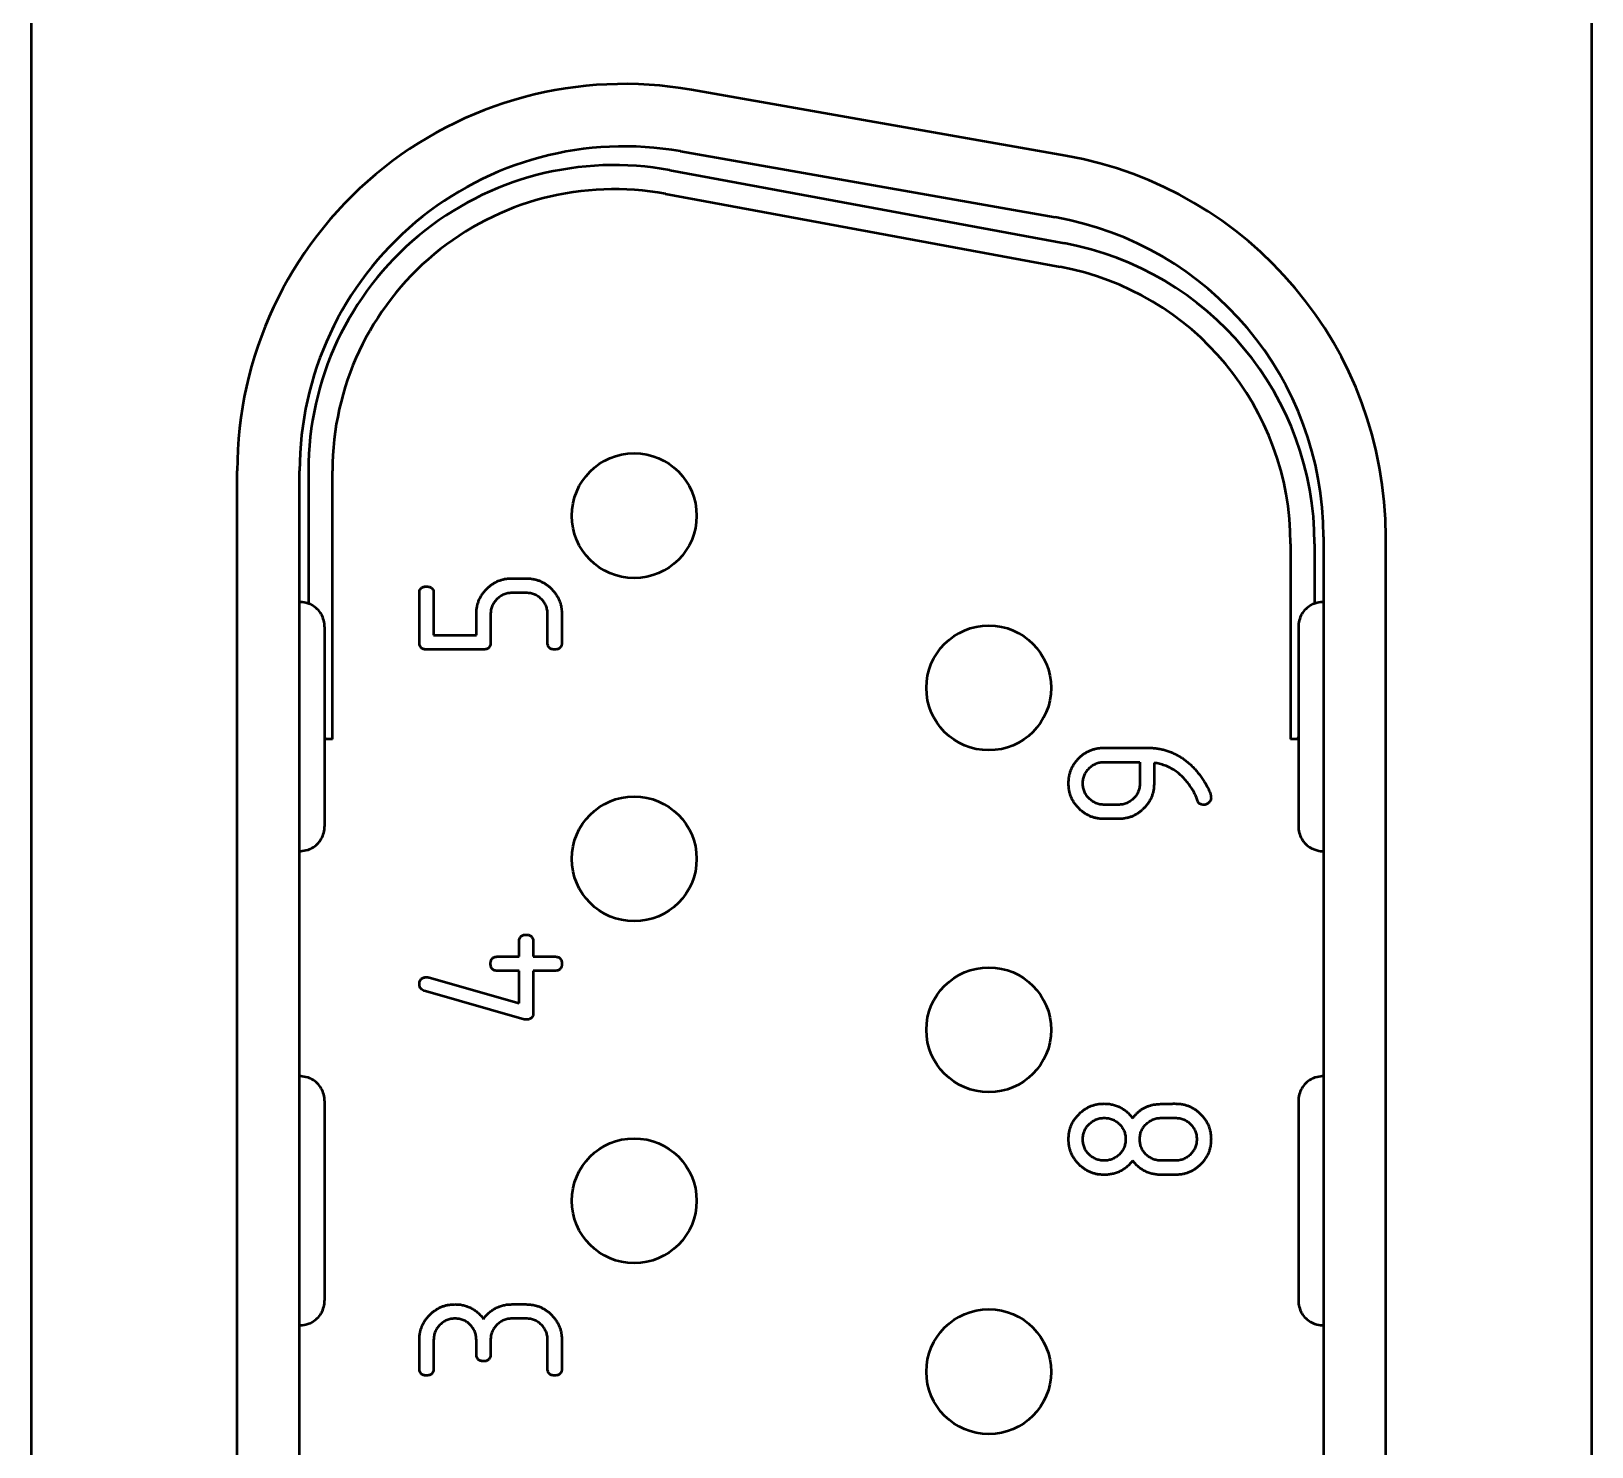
# Model space of a CAD drawing. Header units: millimetres. Extents: x 845 to 2568, y -211 to 570.
# Drawn here: x 1102.59 to 1115.09, y 439.97 to 451.32 of the extents above; entities that cross this region are included whole.
import ezdxf

# ---------------------------------------------------------------- set-up
doc = ezdxf.new("R2010")
doc.units = ezdxf.units.MM
doc.header["$LTSCALE"] = 2
doc.layers.add('외형선(ISO)', color=7, linetype='Continuous', lineweight=50)

msp = doc.modelspace()

# ---------------------------------------------------------------- linework, layer by layer
at = {"layer": '외형선(ISO)'}
for p, q in [((1102.5856, 452.1799), (1102.5856, 431.7099)), ((1115.0856, 431.7099), (1115.0856, 452.1799)), ((1110.8739, 450.3188), (1107.8739, 450.8478)), ((1107.7871, 450.3554), (1110.7871, 449.8264)), ((1107.7021, 450.2039), (1110.8621, 449.6182)), ((1107.667, 450.0142), (1110.827, 449.4285)), ((1104.2356, 436.0949), (1104.2356, 447.7949)), ((1104.7356, 436.0949), (1104.7356, 447.7949)), ((1104.8056, 447.7949), (1104.8056, 446.7322)), ((1104.9986, 445.6449), (1104.9986, 447.7949)), ((1112.9356, 447.2659), (1112.9356, 436.6239)), ((1113.4356, 436.6239), (1113.4356, 447.2659)), ((1112.6727, 447.2092), (1112.6727, 445.6449)), ((1112.8656, 447.2092), (1112.8656, 446.7322)), ((1106.4364, 446.9328), (1106.5504, 446.9328)), ((1105.6949, 446.4195), (1105.6949, 446.8188)), ((1105.8089, 446.8188), (1105.8089, 446.4765)), ((1106.5504, 446.8162), (1106.4364, 446.8162)), ((1106.1512, 446.4765), (1106.1512, 446.6477)), ((1106.2653, 446.6461), (1106.2653, 446.4193)), ((1106.7216, 446.4193), (1106.7216, 446.6461)), ((1106.8356, 446.6477), (1106.8356, 446.4195)), ((1104.9356, 446.5449), (1104.9356, 444.9449)), ((1112.7356, 446.5449), (1112.7356, 444.9449)), ((1105.8089, 446.4765), (1106.1512, 446.4765)), ((1106.2082, 446.3625), (1105.7519, 446.3625)), ((1104.9356, 445.6597), (1104.9396, 445.6449)), ((1104.9396, 445.6449), (1104.9356, 445.6449)), ((1104.9986, 445.6449), (1104.9396, 445.6449)), ((1112.7317, 445.6449), (1112.6727, 445.6449)), ((1112.7317, 445.6449), (1112.7356, 445.6597)), ((1112.7356, 445.6449), (1112.7317, 445.6449)), ((1111.1783, 445.575), (1111.5223, 445.575)), ((1111.1801, 445.461), (1111.4653, 445.461)), ((1111.4653, 445.461), (1111.4653, 445.2898)), ((1111.5793, 445.4541), (1111.5793, 445.2883)), ((1111.2941, 445.1187), (1111.1801, 445.1187)), ((1111.2941, 445.0047), (1111.1801, 445.0047)), ((1106.4934, 443.9017), (1106.4934, 444.0186)), ((1106.6075, 444.0186), (1106.6075, 443.9017)), ((1106.3223, 443.9017), (1106.4934, 443.9017)), ((1106.6075, 443.9017), (1106.7786, 443.9017)), ((1106.4934, 443.7876), (1106.3223, 443.7876)), ((1106.4934, 443.5289), (1106.4934, 443.7876)), ((1106.6075, 443.7876), (1106.6075, 443.4523)), ((1106.7786, 443.7876), (1106.6075, 443.7876)), ((1105.7743, 443.7344), (1106.4934, 443.5289)), ((1106.5354, 443.398), (1105.7425, 443.6249)), ((1104.9356, 442.7449), (1104.9356, 441.1449)), ((1112.7356, 442.7449), (1112.7356, 441.1449)), ((1111.6364, 442.6091), (1111.7504, 442.6091)), ((1111.7504, 442.2668), (1111.6364, 442.2668)), ((1111.7504, 442.1528), (1111.6364, 442.1528)), ((1106.4364, 441.115), (1106.5504, 441.115)), ((1106.5504, 441.0009), (1106.4364, 441.0009)), ((1105.6949, 440.6016), (1105.6949, 440.8298)), ((1105.8089, 440.8298), (1105.8089, 440.6016)), ((1106.1512, 440.7157), (1106.1512, 440.8298)), ((1106.2653, 440.8298), (1106.2653, 440.7157)), ((1106.7216, 440.6016), (1106.7216, 440.8298)), ((1106.8356, 440.8298), (1106.8356, 440.6016))]:
    msp.add_line(p, q, dxfattribs=at)
for centre in [(1107.4156, 447.4349), (1110.2556, 446.0549), (1107.4156, 444.6849), (1110.2556, 443.3149), (1107.4156, 441.9449), (1110.2556, 440.5749)]:
    msp.add_circle(centre, 0.5, dxfattribs=at)
for centre, radius, start, end in [((1107.3356, 447.7949), 3.1, 80, 180), ((1107.3356, 447.7949), 2.6, 80, 180), ((1110.3356, 447.2659), 3.1, 0, 80), ((1107.2556, 447.7949), 2.45, 79.5, 180), ((1107.2556, 447.7949), 2.2571, 79.5, 180), ((1110.3356, 447.2659), 2.6, 0, 80), ((1110.4156, 447.2092), 2.45, 0, 79.5), ((1110.4156, 447.2092), 2.2571, 0, 79.5), ((1104.7356, 446.5449), 0.2, 30.26503, 59.47702), ((1112.9356, 446.5449), 0.2, 120.52298, 149.73497), ((1104.7356, 444.9449), 0.2, 300.52298, 329.73497), ((1112.9356, 444.9449), 0.2, 210.26503, 239.47702), ((1104.7356, 442.7449), 0.2, 30.26503, 59.47702), ((1112.9356, 442.7449), 0.2, 120.52298, 149.73497), ((1104.7356, 441.1449), 0.2, 300.52298, 329.73497), ((1112.9356, 441.1449), 0.2, 210.26503, 239.47702)]:
    msp.add_arc(centre, radius, start, end, dxfattribs=at)
for points, knots in [([(1106.1512, 446.6477), (1106.1514, 446.6574), (1106.1518, 446.6765), (1106.1561, 446.7045), (1106.1624, 446.7316), (1106.1715, 446.7575), (1106.1838, 446.7821), (1106.1979, 446.806), (1106.2152, 446.8284), (1106.2347, 446.8496), (1106.2559, 446.8692), (1106.2785, 446.8862), (1106.3022, 446.9007), (1106.3269, 446.9124), (1106.3528, 446.9216), (1106.3797, 446.9283), (1106.4077, 446.9321), (1106.4268, 446.9326), (1106.4364, 446.9328)], [0, 0, 0, 0, 0.00002871598, 0.00005668907, 0.00008385124, 0.00011107164, 0.00013797024, 0.00016528933, 0.00019312284, 0.0002217991, 0.00025047536, 0.00027850951, 0.00030561333, 0.00033262939, 0.00035961261, 0.00038683416, 0.00041477214, 0.00044323672, 0.00044323672, 0.00044323672, 0.00044323672]), ([(1106.5504, 446.9328), (1106.5601, 446.9326), (1106.5793, 446.9322), (1106.6073, 446.9279), (1106.6344, 446.9216), (1106.6604, 446.9125), (1106.6851, 446.9004), (1106.7088, 446.886), (1106.7315, 446.8689), (1106.7526, 446.8493), (1106.7722, 446.8282), (1106.7889, 446.8054), (1106.8035, 446.7819), (1106.8152, 446.7571), (1106.8244, 446.7312), (1106.8311, 446.7043), (1106.8349, 446.6763), (1106.8354, 446.6573), (1106.8356, 446.6477)], [0, 0, 0, 0, 0.00002875169, 0.00005675956, 0.00008395551, 0.00011120975, 0.00013836832, 0.00016550585, 0.00019357486, 0.00022228677, 0.00025099869, 0.00027891689, 0.00030605441, 0.00033310406, 0.00036012083, 0.00038737624, 0.00041534896, 0.00044384893, 0.00044384893, 0.00044384893, 0.00044384893]), ([(1105.6949, 446.8188), (1105.6949, 446.8226), (1105.6951, 446.8299), (1105.6981, 446.84), (1105.7023, 446.8488), (1105.709, 446.8557), (1105.7172, 446.8613), (1105.7272, 446.865), (1105.739, 446.8673), (1105.7474, 446.8675), (1105.7519, 446.8677)], [0, 0, 0, 0, 0.000011350123, 0.000021548046, 0.000030890258, 0.000040150758, 0.000049573973, 0.000060089892, 0.000071639156, 0.000084998822, 0.000084998822, 0.000084998822, 0.000084998822]), ([(1105.7519, 446.8677), (1105.7563, 446.8675), (1105.7647, 446.8673), (1105.7765, 446.8651), (1105.7865, 446.8612), (1105.7949, 446.8559), (1105.8011, 446.8486), (1105.8059, 446.8401), (1105.8083, 446.8298), (1105.8087, 446.8226), (1105.8089, 446.8188)], [0, 0, 0, 0, 0.000013185289, 0.000025050618, 0.000035392341, 0.000045081444, 0.000054226155, 0.000063741748, 0.000073933674, 0.000085369993, 0.000085369993, 0.000085369993, 0.000085369993]), ([(1106.4364, 446.8162), (1106.4249, 446.8157), (1106.4025, 446.8146), (1106.3703, 446.8048), (1106.3408, 446.7888), (1106.3147, 446.7671), (1106.293, 446.7411), (1106.2766, 446.712), (1106.2669, 446.6798), (1106.2658, 446.6575), (1106.2653, 446.6461)], [0, 0, 0, 0, 0.00003391249, 0.00006653091, 0.00009890002, 0.00013291727, 0.00016674065, 0.00019900949, 0.00023162792, 0.00026528935, 0.00026528935, 0.00026528935, 0.00026528935]), ([(1106.7216, 446.6461), (1106.721, 446.6577), (1106.72, 446.6802), (1106.7101, 446.7124), (1106.6943, 446.7418), (1106.6726, 446.7676), (1106.6466, 446.7892), (1106.6171, 446.805), (1106.5846, 446.8146), (1106.5621, 446.8157), (1106.5504, 446.8162)], [0, 0, 0, 0, 0.00003415222, 0.00006675981, 0.00009911817, 0.0001325754, 0.0001662266, 0.00019880692, 0.00023134336, 0.00026574658, 0.00026574658, 0.00026574658, 0.00026574658]), ([(1104.7356, 446.7449), (1104.7356, 446.7449), (1104.7472, 446.7461), (1104.7886, 446.7385), (1104.8112, 446.7338), (1104.8372, 446.7172)], [0, 0, 0, 0, 0.044007796, 0.044007796, 0.073748981, 0.073748981, 0.073748981, 0.073748981]), ([(1112.8341, 446.7172), (1112.86, 446.7338), (1112.8827, 446.7385), (1112.924, 446.7461), (1112.9356, 446.7449), (1112.9356, 446.7449)], [0.148006535, 0.148006535, 0.148006535, 0.148006535, 0.17774772, 0.17774772, 0.221755516, 0.221755516, 0.221755516, 0.221755516]), ([(1105.7519, 446.3625), (1105.7474, 446.3627), (1105.739, 446.3631), (1105.7271, 446.3655), (1105.7171, 446.3701), (1105.7087, 446.3765), (1105.7023, 446.3847), (1105.698, 446.3949), (1105.6951, 446.4066), (1105.695, 446.4151), (1105.6949, 446.4195)], [0, 0, 0, 0, 0.000013521122, 0.000025248016, 0.000036175035, 0.000046148371, 0.000056478692, 0.000067068859, 0.000079100823, 0.000092351205, 0.000092351205, 0.000092351205, 0.000092351205]), ([(1106.2653, 446.4193), (1106.265, 446.4148), (1106.2646, 446.4064), (1106.2623, 446.3946), (1106.2575, 446.3846), (1106.2512, 446.3763), (1106.243, 446.3699), (1106.2328, 446.3656), (1106.2211, 446.3627), (1106.2126, 446.3626), (1106.2082, 446.3625)], [0, 0, 0, 0, 0.000013288805, 0.000025283421, 0.000035997197, 0.000045986574, 0.000056333511, 0.000066940711, 0.000078992026, 0.00009226372, 0.00009226372, 0.00009226372, 0.00009226372]), ([(1106.7786, 446.3625), (1106.7741, 446.3625), (1106.7656, 446.3626), (1106.7539, 446.3657), (1106.7436, 446.3697), (1106.7356, 446.3765), (1106.7289, 446.3845), (1106.7247, 446.3947), (1106.7218, 446.4064), (1106.7216, 446.4148), (1106.7216, 446.4193)], [0, 0, 0, 0, 0.000013378345, 0.000025053072, 0.000035774958, 0.000045811486, 0.000055848014, 0.000066339359, 0.000078259047, 0.000091385784, 0.000091385784, 0.000091385784, 0.000091385784]), ([(1106.8356, 446.4195), (1106.8354, 446.4151), (1106.835, 446.4067), (1106.8327, 446.3948), (1106.8278, 446.3849), (1106.8218, 446.3763), (1106.8132, 446.3703), (1106.8033, 446.3654), (1106.7914, 446.3632), (1106.783, 446.3627), (1106.7786, 446.3625)], [0, 0, 0, 0, 0.000013201531, 0.000025117373, 0.000035760788, 0.0000458859, 0.000056011012, 0.000066654427, 0.000078570269, 0.0000917718, 0.0000917718, 0.0000917718, 0.0000917718]), ([(1110.8949, 445.2898), (1110.8951, 445.2996), (1110.8956, 445.3188), (1110.8994, 445.3471), (1110.9062, 445.3741), (1110.9149, 445.4003), (1110.9269, 445.425), (1110.9409, 445.4487), (1110.9579, 445.4711), (1110.977, 445.4923), (1110.9981, 445.5116), (1111.0204, 445.5287), (1111.0441, 445.543), (1111.0686, 445.555), (1111.0945, 445.5637), (1111.1214, 445.5705), (1111.1495, 445.5743), (1111.1686, 445.5748), (1111.1783, 445.575)], [0, 0, 0, 0, 0.00002913385, 0.00005723236, 0.00008485608, 0.0001121497, 0.00013932099, 0.00016644982, 0.00019429067, 0.00022296129, 0.00025144473, 0.00027943817, 0.00030669774, 0.00033364056, 0.0003606949, 0.00038807288, 0.00041617139, 0.00044505238, 0.00044505238, 0.00044505238, 0.00044505238]), ([(1111.5223, 445.575), (1111.5343, 445.5749), (1111.5579, 445.5746), (1111.5928, 445.571), (1111.6268, 445.5661), (1111.6598, 445.5586), (1111.6919, 445.5489), (1111.723, 445.5372), (1111.7532, 445.5234), (1111.7824, 445.5076), (1111.8106, 445.4895), (1111.8379, 445.4692), (1111.8644, 445.4472), (1111.8897, 445.4227), (1111.9142, 445.3963), (1111.9375, 445.3675), (1111.9601, 445.3368), (1111.974, 445.3151), (1111.9811, 445.3041)], [0, 0, 0, 0, 0.00003570277, 0.00007053451, 0.00010457653, 0.00013804252, 0.00017135309, 0.0002043545, 0.00023720025, 0.00027004599, 0.00030339692, 0.00033706141, 0.00037138083, 0.00040610942, 0.0004419331, 0.00047881504, 0.00051647988, 0.00055558179, 0.00055558179, 0.00055558179, 0.00055558179]), ([(1111.0089, 445.2898), (1111.0095, 445.3013), (1111.0106, 445.3237), (1111.0203, 445.356), (1111.0367, 445.3853), (1111.0583, 445.4116), (1111.0846, 445.4333), (1111.1139, 445.4496), (1111.1462, 445.4594), (1111.1686, 445.4604), (1111.1801, 445.461)], [0, 0, 0, 0, 0.00003387235, 0.00006645216, 0.00009890331, 0.0001328803, 0.00016685728, 0.00019930843, 0.00023188824, 0.00026576059, 0.00026576059, 0.00026576059, 0.00026576059]), ([(1111.8818, 445.2496), (1111.8718, 445.2642), (1111.8524, 445.2928), (1111.8193, 445.331), (1111.7846, 445.3646), (1111.7474, 445.3926), (1111.7085, 445.4163), (1111.6672, 445.4339), (1111.6241, 445.4474), (1111.5944, 445.4518), (1111.5793, 445.4541)], [0, 0, 0, 0, 0.0000533057, 0.0001038463, 0.00015190827, 0.00019840286, 0.00024365983, 0.00028850832, 0.00033335972, 0.00037901295, 0.00037901295, 0.00037901295, 0.00037901295]), ([(1111.1801, 445.0047), (1111.1704, 445.0049), (1111.1513, 445.0054), (1111.1232, 445.0092), (1111.0962, 445.016), (1111.0702, 445.025), (1111.0455, 445.037), (1111.0218, 445.0512), (1110.9992, 445.0682), (1110.9781, 445.0876), (1110.9586, 445.1088), (1110.9415, 445.1315), (1110.9271, 445.1551), (1110.9153, 445.18), (1110.9062, 445.2059), (1110.8994, 445.2329), (1110.8956, 445.261), (1110.8951, 445.2802), (1110.8949, 445.2898)], [0, 0, 0, 0, 0.00002881521, 0.00005684973, 0.00008416535, 0.0001114798, 0.00013836126, 0.00016577476, 0.0001935522, 0.00022232755, 0.0002511029, 0.00027923392, 0.00030643139, 0.00033354081, 0.00036085526, 0.00038817088, 0.0004162054, 0.00044502061, 0.00044502061, 0.00044502061, 0.00044502061]), ([(1111.1801, 445.1187), (1111.1686, 445.1193), (1111.1462, 445.1203), (1111.1139, 445.1301), (1111.0846, 445.1464), (1111.0583, 445.1681), (1111.0367, 445.1944), (1111.0203, 445.2237), (1111.0106, 445.256), (1111.0095, 445.2784), (1111.0089, 445.2898)], [0, 0, 0, 0, 0.00003387235, 0.00006645216, 0.00009890331, 0.0001328803, 0.00016685728, 0.00019930843, 0.00023188824, 0.00026576059, 0.00026576059, 0.00026576059, 0.00026576059]), ([(1111.4653, 445.2898), (1111.4647, 445.2782), (1111.4637, 445.2556), (1111.4537, 445.2232), (1111.438, 445.1937), (1111.4163, 445.1676), (1111.3903, 445.146), (1111.3608, 445.1302), (1111.3284, 445.1202), (1111.3058, 445.1192), (1111.2941, 445.1187)], [0, 0, 0, 0, 0.00003440098, 0.00006700644, 0.00009958464, 0.00013323364, 0.00016688265, 0.00019946084, 0.0002320663, 0.00026646728, 0.00026646728, 0.00026646728, 0.00026646728]), ([(1111.5793, 445.2883), (1111.5791, 445.2786), (1111.5786, 445.2596), (1111.5748, 445.2316), (1111.5681, 445.2047), (1111.5589, 445.1789), (1111.5471, 445.1543), (1111.5327, 445.1308), (1111.5158, 445.1082), (1111.4964, 445.0871), (1111.4751, 445.0678), (1111.4525, 445.0511), (1111.4288, 445.0366), (1111.4041, 445.0247), (1111.378, 445.016), (1111.351, 445.0092), (1111.3229, 445.0054), (1111.3038, 445.0049), (1111.2941, 445.0047)], [0, 0, 0, 0, 0.00002883918, 0.00005664662, 0.00008398497, 0.00011108395, 0.00013798778, 0.00016520788, 0.00019300843, 0.00022180772, 0.00025043683, 0.00027843998, 0.00030566008, 0.00033279204, 0.00036004615, 0.00038738449, 0.00041544233, 0.00044428151, 0.00044428151, 0.00044428151, 0.00044428151]), ([(1111.9811, 445.3041), (1111.9854, 445.2971), (1111.9936, 445.2836), (1112.005, 445.2641), (1112.014, 445.2457), (1112.0218, 445.2288), (1112.028, 445.2134), (1112.0323, 445.1994), (1112.0352, 445.1867), (1112.0355, 445.1787), (1112.0356, 445.175)], [0, 0, 0, 0, 0.00002472647, 0.00004735738, 0.00006789925, 0.00008639961, 0.00010312727, 0.00011781751, 0.00013057923, 0.00014183337, 0.00014183337, 0.00014183337, 0.00014183337]), ([(1111.9294, 445.1462), (1111.926, 445.1562), (1111.9195, 445.1755), (1111.9074, 445.2025), (1111.8956, 445.2273), (1111.8863, 445.2424), (1111.8818, 445.2496)], [0, 0, 0, 0, 0.00003167363, 0.00006111544, 0.00008869107, 0.00011416677, 0.00011416677, 0.00011416677, 0.00011416677]), ([(1111.9786, 445.118), (1111.9725, 445.1182), (1111.9614, 445.1187), (1111.9466, 445.1242), (1111.935, 445.1332), (1111.9313, 445.1418), (1111.9294, 445.1462)], [0, 0, 0, 0, 0.00001804411, 0.000032933977, 0.000046405176, 0.000060434615, 0.000060434615, 0.000060434615, 0.000060434615]), ([(1112.0356, 445.175), (1112.0355, 445.1713), (1112.0352, 445.1641), (1112.0315, 445.1536), (1112.0262, 445.1437), (1112.0185, 445.1351), (1112.0099, 445.1274), (1112, 445.1221), (1111.9895, 445.1184), (1111.9823, 445.1181), (1111.9786, 445.118)], [0, 0, 0, 0, 0.000010837904, 0.000021393185, 0.000032289046, 0.000043857768, 0.000055426489, 0.00006632235, 0.000076877631, 0.000087715535, 0.000087715535, 0.000087715535, 0.000087715535]), ([(1104.8372, 444.7726), (1104.8112, 444.7559), (1104.7886, 444.7513), (1104.7472, 444.7437), (1104.7356, 444.7449), (1104.7356, 444.7449)], [0.148006535, 0.148006535, 0.148006535, 0.148006535, 0.17774772, 0.17774772, 0.221755516, 0.221755516, 0.221755516, 0.221755516]), ([(1112.9356, 444.7449), (1112.9356, 444.7449), (1112.9019, 444.7384), (1112.8429, 444.7676), (1112.8385, 444.77), (1112.8341, 444.7726)], [-0.11013291, -0.11013291, -0.11013291, -0.11013291, -0.041450305, -0.041450305, -0.036478703, -0.036478703, -0.036478703, -0.036478703]), ([(1106.4934, 444.0186), (1106.4935, 444.0232), (1106.4936, 444.0319), (1106.4965, 444.0439), (1106.5008, 444.0544), (1106.5073, 444.0628), (1106.5155, 444.0695), (1106.5256, 444.074), (1106.5375, 444.0765), (1106.5459, 444.0769), (1106.5504, 444.0771)], [0, 0, 0, 0, 0.000013591459, 0.000025722027, 0.00003641362, 0.000046817817, 0.000056825989, 0.000067620459, 0.000079205102, 0.000092562208, 0.000092562208, 0.000092562208, 0.000092562208]), ([(1106.5504, 444.0771), (1106.5549, 444.0769), (1106.5633, 444.0765), (1106.5752, 444.0742), (1106.5851, 444.0693), (1106.5937, 444.063), (1106.5997, 444.0542), (1106.6045, 444.044), (1106.6068, 444.0318), (1106.6073, 444.0232), (1106.6075, 444.0186)], [0, 0, 0, 0, 0.00001322654, 0.000025164954, 0.000035828531, 0.000046126987, 0.000056475285, 0.000067368597, 0.00007955495, 0.000093287266, 0.000093287266, 0.000093287266, 0.000093287266]), ([(1106.2653, 443.8447), (1106.2653, 443.8492), (1106.2654, 443.8577), (1106.2685, 443.8694), (1106.2725, 443.8796), (1106.2793, 443.8876), (1106.2873, 443.8944), (1106.2976, 443.8984), (1106.3093, 443.9015), (1106.3178, 443.9016), (1106.3223, 443.9017)], [0, 0, 0, 0, 0.00001338582, 0.000025067071, 0.000035794947, 0.000045837083, 0.000055879218, 0.000066607095, 0.000078288346, 0.000091674166, 0.000091674166, 0.000091674166, 0.000091674166]), ([(1106.7786, 443.9017), (1106.783, 443.9016), (1106.7915, 443.9015), (1106.8032, 443.8986), (1106.8134, 443.8942), (1106.8216, 443.8878), (1106.828, 443.8795), (1106.8326, 443.8695), (1106.835, 443.8576), (1106.8354, 443.8492), (1106.8356, 443.8447)], [0, 0, 0, 0, 0.000013095726, 0.000024987255, 0.000035453815, 0.000045663564, 0.000055520493, 0.000066319974, 0.000077909993, 0.000091273299, 0.000091273299, 0.000091273299, 0.000091273299]), ([(1106.3223, 443.7876), (1106.3178, 443.7878), (1106.3094, 443.7882), (1106.2975, 443.7907), (1106.2875, 443.7953), (1106.2791, 443.8016), (1106.2727, 443.8099), (1106.2684, 443.8201), (1106.2655, 443.8318), (1106.2653, 443.8402), (1106.2653, 443.8447)], [0, 0, 0, 0, 0.000013521122, 0.000025248016, 0.000036175035, 0.000046148371, 0.000056478692, 0.000067068859, 0.000079100823, 0.000092351205, 0.000092351205, 0.000092351205, 0.000092351205]), ([(1106.8356, 443.8447), (1106.8354, 443.8402), (1106.835, 443.8318), (1106.8327, 443.8199), (1106.8278, 443.8101), (1106.8218, 443.8015), (1106.8132, 443.7954), (1106.8033, 443.7906), (1106.7914, 443.7883), (1106.783, 443.7879), (1106.7786, 443.7876)], [0, 0, 0, 0, 0.000013201531, 0.000025117373, 0.000035760788, 0.0000458859, 0.000056011012, 0.000066654427, 0.000078570269, 0.0000917718, 0.0000917718, 0.0000917718, 0.0000917718]), ([(1105.6949, 443.6799), (1105.6951, 443.6843), (1105.6955, 443.6928), (1105.6981, 443.7046), (1105.7031, 443.7146), (1105.71, 443.7229), (1105.719, 443.7292), (1105.7299, 443.7336), (1105.7425, 443.7365), (1105.7516, 443.7366), (1105.7565, 443.7367)], [0, 0, 0, 0, 0.000013249269, 0.000025264731, 0.000036057827, 0.000046336376, 0.000057263185, 0.000068538809, 0.000081296733, 0.000095797234, 0.000095797234, 0.000095797234, 0.000095797234]), ([(1105.7425, 443.6249), (1105.7353, 443.6271), (1105.722, 443.6311), (1105.7062, 443.6437), (1105.6963, 443.6605), (1105.6954, 443.6732), (1105.6949, 443.6799)], [0, 0, 0, 0, 0.00002227056, 0.000041235597, 0.000059101964, 0.000078899486, 0.000078899486, 0.000078899486, 0.000078899486]), ([(1105.7565, 443.7367), (1105.7594, 443.7366), (1105.7654, 443.7365), (1105.7713, 443.7351), (1105.7743, 443.7344)], [0, 0, 0, 0, 0.000008681707, 0.000018030107, 0.000018030107, 0.000018030107, 0.000018030107]), ([(1106.551, 443.3965), (1106.5481, 443.3966), (1106.5428, 443.3968), (1106.5377, 443.3976), (1106.5354, 443.398)], [0, 0, 0, 0, 0.000008677613, 0.000015631848, 0.000015631848, 0.000015631848, 0.000015631848]), ([(1106.6075, 443.4523), (1106.6074, 443.4479), (1106.6072, 443.4396), (1106.6044, 443.4282), (1106.6, 443.4182), (1106.5935, 443.4103), (1106.5854, 443.4039), (1106.5754, 443.3997), (1106.5638, 443.3967), (1106.5554, 443.3966), (1106.551, 443.3965)], [0, 0, 0, 0, 0.000012844534, 0.000024491505, 0.000034728921, 0.000044741587, 0.000054598366, 0.000065064768, 0.000076711738, 0.000089807266, 0.000089807266, 0.000089807266, 0.000089807266]), ([(1104.7356, 442.9449), (1104.7356, 442.9449), (1104.7472, 442.9461), (1104.7886, 442.9385), (1104.8112, 442.9338), (1104.8372, 442.9172)], [0, 0, 0, 0, 0.044007796, 0.044007796, 0.073748981, 0.073748981, 0.073748981, 0.073748981]), ([(1112.8341, 442.9172), (1112.86, 442.9338), (1112.8827, 442.9385), (1112.924, 442.9461), (1112.9356, 442.9449), (1112.9356, 442.9449)], [0.148006535, 0.148006535, 0.148006535, 0.148006535, 0.17774772, 0.17774772, 0.221755516, 0.221755516, 0.221755516, 0.221755516]), ([(1110.8949, 442.4379), (1110.8951, 442.4476), (1110.8956, 442.4667), (1110.8994, 442.4949), (1110.9062, 442.5218), (1110.9152, 442.5478), (1110.9272, 442.5725), (1110.9414, 442.5963), (1110.9587, 442.6187), (1110.9781, 442.6399), (1110.9993, 442.6593), (1111.0217, 442.6767), (1111.0455, 442.6908), (1111.0702, 442.7028), (1111.0962, 442.7118), (1111.1232, 442.7186), (1111.1513, 442.7224), (1111.1704, 442.7229), (1111.1801, 442.7231)], [0, 0, 0, 0, 0.00002881944, 0.00005685808, 0.00008417771, 0.00011149618, 0.00013838159, 0.00016579912, 0.00019373291, 0.00022251249, 0.00025129206, 0.00027922585, 0.00030664338, 0.00033352879, 0.00036084726, 0.00038816689, 0.00041620553, 0.00044502497, 0.00044502497, 0.00044502497, 0.00044502497]), ([(1111.1801, 442.7231), (1111.1916, 442.7228), (1111.2143, 442.7223), (1111.2473, 442.7163), (1111.2787, 442.7076), (1111.3083, 442.6946), (1111.3362, 442.678), (1111.3623, 442.6577), (1111.3867, 442.6339), (1111.4009, 442.6158), (1111.4082, 442.6065)], [0, 0, 0, 0, 0.0000343515, 0.00006736166, 0.00009937763, 0.0001310097, 0.00016302269, 0.00019556694, 0.00022910205, 0.00026404856, 0.00026404856, 0.00026404856, 0.00026404856]), ([(1111.4082, 442.6065), (1111.4135, 442.6133), (1111.4237, 442.6266), (1111.4406, 442.6448), (1111.4586, 442.6608), (1111.4771, 442.6753), (1111.4969, 442.6875), (1111.5175, 442.698), (1111.539, 442.7065), (1111.5538, 442.7105), (1111.5612, 442.7124)], [0, 0, 0, 0, 0.00002575074, 0.00005045498, 0.00007445515, 0.00009790232, 0.00012102594, 0.00014416221, 0.00016716192, 0.00019023071, 0.00019023071, 0.00019023071, 0.00019023071]), ([(1111.5612, 442.7124), (1111.5656, 442.7134), (1111.5752, 442.7154), (1111.5913, 442.7171), (1111.6104, 442.7193), (1111.6325, 442.7207), (1111.6577, 442.7217), (1111.6858, 442.7225), (1111.7171, 442.7229), (1111.739, 442.7231), (1111.7504, 442.7231)], [0, 0, 0, 0, 0.00001321234, 0.00002935711, 0.00004853212, 0.00007070219, 0.00009589096, 0.00012386607, 0.00015513983, 0.00018946109, 0.00018946109, 0.00018946109, 0.00018946109]), ([(1111.7504, 442.7231), (1111.7601, 442.7229), (1111.7792, 442.7224), (1111.8073, 442.7186), (1111.8343, 442.7118), (1111.8603, 442.7027), (1111.8851, 442.691), (1111.9088, 442.6765), (1111.9315, 442.6595), (1111.9526, 442.6399), (1111.9721, 442.6188), (1111.9891, 442.5962), (1112.0033, 442.5725), (1112.0153, 442.5478), (1112.0243, 442.5218), (1112.0311, 442.4949), (1112.0349, 442.4667), (1112.0354, 442.4476), (1112.0356, 442.4379)], [0, 0, 0, 0, 0.00002883809, 0.00005689486, 0.00008423217, 0.00011156832, 0.00013869925, 0.00016591832, 0.00019407168, 0.00022286988, 0.00025166807, 0.00027946757, 0.00030690283, 0.00033380564, 0.00036114178, 0.00038847909, 0.00041653587, 0.00044537396, 0.00044537396, 0.00044537396, 0.00044537396]), ([(1111.0089, 442.4379), (1111.0095, 442.4494), (1111.0106, 442.4718), (1111.0203, 442.5041), (1111.0367, 442.5334), (1111.0583, 442.5597), (1111.0846, 442.5814), (1111.1139, 442.5977), (1111.1462, 442.6075), (1111.1686, 442.6085), (1111.1801, 442.6091)], [0, 0, 0, 0, 0.00003387235, 0.00006645216, 0.00009890331, 0.0001328803, 0.00016685728, 0.00019930843, 0.00023188824, 0.00026576059, 0.00026576059, 0.00026576059, 0.00026576059]), ([(1111.1801, 442.6091), (1111.1917, 442.6085), (1111.2143, 442.6075), (1111.2467, 442.5975), (1111.2762, 442.5818), (1111.3023, 442.5601), (1111.3239, 442.5341), (1111.3397, 442.5046), (1111.3497, 442.4722), (1111.3507, 442.4496), (1111.3512, 442.4379)], [0, 0, 0, 0, 0.00003440098, 0.00006700644, 0.00009958464, 0.00013323364, 0.00016688265, 0.00019946084, 0.0002320663, 0.00026646728, 0.00026646728, 0.00026646728, 0.00026646728]), ([(1111.4653, 442.4379), (1111.4658, 442.4494), (1111.4669, 442.4718), (1111.4766, 442.5041), (1111.493, 442.5334), (1111.5146, 442.5597), (1111.5409, 442.5814), (1111.5702, 442.5977), (1111.6025, 442.6075), (1111.6249, 442.6085), (1111.6364, 442.6091)], [0, 0, 0, 0, 0.00003387235, 0.00006645216, 0.00009890331, 0.0001328803, 0.00016685728, 0.00019930843, 0.00023188824, 0.00026576059, 0.00026576059, 0.00026576059, 0.00026576059]), ([(1111.7504, 442.6091), (1111.7621, 442.6085), (1111.7847, 442.6075), (1111.8171, 442.5975), (1111.8466, 442.5818), (1111.8726, 442.5601), (1111.8943, 442.5341), (1111.91, 442.5046), (1111.92, 442.4722), (1111.921, 442.4496), (1111.9216, 442.4379)], [0, 0, 0, 0, 0.00003440098, 0.00006700644, 0.00009958464, 0.00013323364, 0.00016688265, 0.00019946084, 0.0002320663, 0.00026646728, 0.00026646728, 0.00026646728, 0.00026646728]), ([(1111.1801, 442.1528), (1111.1704, 442.153), (1111.1513, 442.1535), (1111.1232, 442.1573), (1111.0962, 442.1641), (1111.0702, 442.1731), (1111.0455, 442.1851), (1111.0218, 442.1993), (1110.9992, 442.2163), (1110.9781, 442.2358), (1110.9586, 442.2569), (1110.9415, 442.2796), (1110.9271, 442.3032), (1110.9153, 442.3281), (1110.9062, 442.3541), (1110.8994, 442.381), (1110.8956, 442.4091), (1110.8951, 442.4283), (1110.8949, 442.4379)], [0, 0, 0, 0, 0.00002881521, 0.00005684973, 0.00008416535, 0.0001114798, 0.00013836126, 0.00016577476, 0.0001935522, 0.00022232755, 0.0002511029, 0.00027923392, 0.00030643139, 0.00033354081, 0.00036085526, 0.00038817088, 0.0004162054, 0.00044502061, 0.00044502061, 0.00044502061, 0.00044502061]), ([(1111.1801, 442.2668), (1111.1684, 442.2673), (1111.1458, 442.2684), (1111.1134, 442.2783), (1111.0839, 442.2941), (1111.0579, 442.3157), (1111.0362, 442.3418), (1111.0205, 442.3713), (1111.0105, 442.4037), (1111.0095, 442.4263), (1111.0089, 442.4379)], [0, 0, 0, 0, 0.00003440098, 0.00006700644, 0.00009958464, 0.00013323364, 0.00016688265, 0.00019946084, 0.0002320663, 0.00026646728, 0.00026646728, 0.00026646728, 0.00026646728]), ([(1111.3512, 442.4379), (1111.3507, 442.4263), (1111.3497, 442.4037), (1111.3397, 442.3713), (1111.3239, 442.3418), (1111.3023, 442.3157), (1111.2762, 442.2941), (1111.2467, 442.2783), (1111.2143, 442.2684), (1111.1917, 442.2673), (1111.1801, 442.2668)], [0, 0, 0, 0, 0.00003440098, 0.00006700644, 0.00009958464, 0.00013323364, 0.00016688265, 0.00019946084, 0.0002320663, 0.00026646728, 0.00026646728, 0.00026646728, 0.00026646728]), ([(1111.6364, 442.2668), (1111.6247, 442.2673), (1111.6021, 442.2684), (1111.5697, 442.2783), (1111.5402, 442.2941), (1111.5142, 442.3157), (1111.4925, 442.3418), (1111.4768, 442.3713), (1111.4668, 442.4037), (1111.4658, 442.4263), (1111.4653, 442.4379)], [0, 0, 0, 0, 0.00003440098, 0.00006700644, 0.00009958464, 0.00013323364, 0.00016688265, 0.00019946084, 0.0002320663, 0.00026646728, 0.00026646728, 0.00026646728, 0.00026646728]), ([(1112.0356, 442.4379), (1112.0354, 442.4283), (1112.0349, 442.4091), (1112.0311, 442.381), (1112.0243, 442.3541), (1112.0152, 442.3281), (1112.0035, 442.3032), (1111.9889, 442.2796), (1111.9722, 442.2568), (1111.9526, 442.2358), (1111.9315, 442.2162), (1111.9087, 442.1994), (1111.8852, 442.1849), (1111.8603, 442.1732), (1111.8343, 442.1641), (1111.8073, 442.1573), (1111.7792, 442.1535), (1111.7601, 442.153), (1111.7504, 442.1528)], [0, 0, 0, 0, 0.00002883395, 0.0000568867, 0.00008422009, 0.00011155231, 0.00013867935, 0.00016589451, 0.00019389258, 0.00022268665, 0.00025148071, 0.00027947878, 0.00030669395, 0.00033382099, 0.00036115321, 0.0003884866, 0.00041653935, 0.0004453733, 0.0004453733, 0.0004453733, 0.0004453733]), ([(1111.9216, 442.4379), (1111.921, 442.4263), (1111.92, 442.4037), (1111.91, 442.3713), (1111.8943, 442.3418), (1111.8726, 442.3157), (1111.8466, 442.2941), (1111.8171, 442.2783), (1111.7847, 442.2684), (1111.7621, 442.2673), (1111.7504, 442.2668)], [0, 0, 0, 0, 0.00003440098, 0.00006700644, 0.00009958464, 0.00013323364, 0.00016688265, 0.00019946084, 0.0002320663, 0.00026646728, 0.00026646728, 0.00026646728, 0.00026646728]), ([(1111.4082, 442.2661), (1111.4009, 442.2571), (1111.3866, 442.2394), (1111.3623, 442.2161), (1111.3361, 442.1966), (1111.3083, 442.1804), (1111.2786, 442.1682), (1111.2474, 442.1592), (1111.2143, 442.1537), (1111.1916, 442.1531), (1111.1801, 442.1528)], [0, 0, 0, 0, 0.00003434931, 0.00006751792, 0.00009958934, 0.00013133203, 0.00016275163, 0.00019475261, 0.00022770587, 0.00026204129, 0.00026204129, 0.00026204129, 0.00026204129]), ([(1111.6364, 442.1528), (1111.6248, 442.1531), (1111.6021, 442.1537), (1111.569, 442.1592), (1111.5378, 442.1682), (1111.508, 442.1803), (1111.4803, 442.1967), (1111.4541, 442.2161), (1111.4298, 442.2394), (1111.4155, 442.2571), (1111.4082, 442.2661)], [0, 0, 0, 0, 0.00003438969, 0.00006739502, 0.00009944658, 0.00013114904, 0.0001627235, 0.00019484561, 0.00022806664, 0.00026247024, 0.00026247024, 0.00026247024, 0.00026247024]), ([(1105.6949, 440.8298), (1105.6951, 440.8395), (1105.6955, 440.8586), (1105.6998, 440.8866), (1105.7061, 440.9137), (1105.7152, 440.9397), (1105.7275, 440.9643), (1105.7416, 440.9881), (1105.7589, 441.0106), (1105.7784, 441.0317), (1105.7996, 441.0513), (1105.8222, 441.0683), (1105.8459, 441.0828), (1105.8706, 441.0945), (1105.8965, 441.1037), (1105.9234, 441.1104), (1105.9514, 441.1142), (1105.9705, 441.1147), (1105.9801, 441.115)], [0, 0, 0, 0, 0.00002871598, 0.00005668907, 0.00008385124, 0.00011107164, 0.00013797024, 0.00016528933, 0.00019312284, 0.0002217991, 0.00025047536, 0.00027850951, 0.00030561333, 0.00033262939, 0.00035961261, 0.00038683416, 0.00041477214, 0.00044323672, 0.00044323672, 0.00044323672, 0.00044323672]), ([(1105.9801, 441.0009), (1105.9686, 441.0004), (1105.9462, 440.9993), (1105.9139, 440.9895), (1105.8846, 440.9732), (1105.8583, 440.9515), (1105.8367, 440.9253), (1105.8203, 440.8959), (1105.8106, 440.8637), (1105.8095, 440.8412), (1105.8089, 440.8298)], [0, 0, 0, 0, 0.00003387235, 0.00006645216, 0.00009890331, 0.0001328803, 0.00016685728, 0.00019930843, 0.00023188824, 0.00026576059, 0.00026576059, 0.00026576059, 0.00026576059]), ([(1105.9801, 441.115), (1105.9916, 441.1147), (1106.0143, 441.1141), (1106.0473, 441.1082), (1106.0787, 441.0995), (1106.1083, 441.0865), (1106.1362, 441.0699), (1106.1623, 441.0495), (1106.1867, 441.0258), (1106.2009, 441.0076), (1106.2082, 440.9984)], [0, 0, 0, 0, 0.0000343515, 0.00006736166, 0.00009937763, 0.0001310097, 0.00016302269, 0.00019556694, 0.00022910205, 0.00026404856, 0.00026404856, 0.00026404856, 0.00026404856]), ([(1106.1512, 440.8298), (1106.1507, 440.8414), (1106.1497, 440.864), (1106.1397, 440.8964), (1106.1239, 440.926), (1106.1023, 440.952), (1106.0762, 440.9737), (1106.0467, 440.9894), (1106.0143, 440.9994), (1105.9917, 441.0004), (1105.9801, 441.0009)], [0, 0, 0, 0, 0.00003440098, 0.00006700644, 0.00009958464, 0.00013323364, 0.00016688265, 0.00019946084, 0.0002320663, 0.00026646728, 0.00026646728, 0.00026646728, 0.00026646728]), ([(1106.2082, 440.9984), (1106.2155, 441.0076), (1106.2297, 441.0258), (1106.2542, 441.0495), (1106.2802, 441.0698), (1106.308, 441.0866), (1106.3376, 441.0994), (1106.3691, 441.1082), (1106.4021, 441.1141), (1106.4248, 441.1147), (1106.4364, 441.115)], [0, 0, 0, 0, 0.00003494843, 0.0000684854, 0.00010103144, 0.00013282979, 0.00016469511, 0.00019671284, 0.00022972482, 0.00026407822, 0.00026407822, 0.00026407822, 0.00026407822]), ([(1106.4364, 441.0009), (1106.4249, 441.0004), (1106.4025, 440.9993), (1106.3702, 440.9895), (1106.3409, 440.9732), (1106.3146, 440.9515), (1106.293, 440.9253), (1106.2766, 440.8959), (1106.2669, 440.8637), (1106.2658, 440.8412), (1106.2653, 440.8298)], [0, 0, 0, 0, 0.00003387235, 0.00006645216, 0.00009890331, 0.0001328803, 0.00016685728, 0.00019930843, 0.00023188824, 0.00026576059, 0.00026576059, 0.00026576059, 0.00026576059]), ([(1106.5504, 441.115), (1106.5601, 441.1148), (1106.5793, 441.1144), (1106.6073, 441.11), (1106.6344, 441.1038), (1106.6604, 441.0946), (1106.6851, 441.0825), (1106.7088, 441.0681), (1106.7315, 441.051), (1106.7526, 441.0315), (1106.7722, 441.0104), (1106.7889, 440.9876), (1106.8035, 440.964), (1106.8152, 440.9392), (1106.8244, 440.9134), (1106.8311, 440.8864), (1106.8349, 440.8584), (1106.8354, 440.8394), (1106.8356, 440.8298)], [0, 0, 0, 0, 0.00002875169, 0.00005675956, 0.00008395551, 0.00011120975, 0.00013836832, 0.00016550585, 0.00019357486, 0.00022228677, 0.00025099869, 0.00027891689, 0.00030605441, 0.00033310406, 0.00036012083, 0.00038737624, 0.00041534896, 0.00044384893, 0.00044384893, 0.00044384893, 0.00044384893]), ([(1106.7216, 440.8298), (1106.721, 440.8414), (1106.72, 440.864), (1106.71, 440.8964), (1106.6943, 440.926), (1106.6726, 440.952), (1106.6466, 440.9737), (1106.6171, 440.9894), (1106.5847, 440.9994), (1106.5621, 441.0004), (1106.5504, 441.0009)], [0, 0, 0, 0, 0.00003440098, 0.00006700644, 0.00009958464, 0.00013323364, 0.00016688265, 0.00019946084, 0.0002320663, 0.00026646728, 0.00026646728, 0.00026646728, 0.00026646728]), ([(1104.8372, 440.9726), (1104.8112, 440.9559), (1104.7886, 440.9513), (1104.7472, 440.9437), (1104.7356, 440.9449), (1104.7356, 440.9449)], [0.148006535, 0.148006535, 0.148006535, 0.148006535, 0.17774772, 0.17774772, 0.221755516, 0.221755516, 0.221755516, 0.221755516]), ([(1112.9356, 440.9449), (1112.9356, 440.9449), (1112.9019, 440.9384), (1112.8429, 440.9676), (1112.8385, 440.97), (1112.8341, 440.9726)], [-0.11013291, -0.11013291, -0.11013291, -0.11013291, -0.041450305, -0.041450305, -0.036478703, -0.036478703, -0.036478703, -0.036478703]), ([(1106.2082, 440.6587), (1106.2037, 440.6589), (1106.1953, 440.6593), (1106.1834, 440.6618), (1106.1734, 440.6663), (1106.165, 440.6727), (1106.1586, 440.6809), (1106.1543, 440.6911), (1106.1514, 440.7028), (1106.1513, 440.7113), (1106.1512, 440.7157)], [0, 0, 0, 0, 0.000013521122, 0.000025248016, 0.000036175035, 0.000046148371, 0.000056478692, 0.000067068859, 0.000079100823, 0.000092351205, 0.000092351205, 0.000092351205, 0.000092351205]), ([(1106.2653, 440.7157), (1106.265, 440.7113), (1106.2646, 440.7029), (1106.2623, 440.691), (1106.2574, 440.6811), (1106.2514, 440.6725), (1106.2428, 440.6665), (1106.2329, 440.6616), (1106.221, 440.6594), (1106.2126, 440.6589), (1106.2082, 440.6587)], [0, 0, 0, 0, 0.000013201531, 0.000025117373, 0.000035760788, 0.0000458859, 0.000056011012, 0.000066654427, 0.000078570269, 0.0000917718, 0.0000917718, 0.0000917718, 0.0000917718]), ([(1105.7519, 440.5446), (1105.7474, 440.5448), (1105.739, 440.5452), (1105.7271, 440.5477), (1105.7171, 440.5523), (1105.7087, 440.5586), (1105.7023, 440.5669), (1105.698, 440.577), (1105.6951, 440.5888), (1105.695, 440.5972), (1105.6949, 440.6016)], [0, 0, 0, 0, 0.000013521122, 0.000025248016, 0.000036175035, 0.000046148371, 0.000056478692, 0.000067068859, 0.000079100823, 0.000092351205, 0.000092351205, 0.000092351205, 0.000092351205]), ([(1105.8089, 440.6016), (1105.8087, 440.5972), (1105.8083, 440.5888), (1105.806, 440.5769), (1105.8011, 440.567), (1105.7951, 440.5584), (1105.7865, 440.5524), (1105.7766, 440.5475), (1105.7647, 440.5453), (1105.7563, 440.5448), (1105.7519, 440.5446)], [0, 0, 0, 0, 0.000013201531, 0.000025117373, 0.000035760788, 0.0000458859, 0.000056011012, 0.000066654427, 0.000078570269, 0.0000917718, 0.0000917718, 0.0000917718, 0.0000917718]), ([(1106.7786, 440.5446), (1106.7741, 440.5448), (1106.7657, 440.5452), (1106.7538, 440.5477), (1106.7438, 440.5523), (1106.7354, 440.5586), (1106.729, 440.5669), (1106.7247, 440.577), (1106.7218, 440.5888), (1106.7216, 440.5972), (1106.7216, 440.6016)], [0, 0, 0, 0, 0.000013521122, 0.000025248016, 0.000036175035, 0.000046148371, 0.000056478692, 0.000067068859, 0.000079100823, 0.000092351205, 0.000092351205, 0.000092351205, 0.000092351205]), ([(1106.8356, 440.6016), (1106.8354, 440.5972), (1106.835, 440.5888), (1106.8327, 440.5769), (1106.8278, 440.567), (1106.8218, 440.5584), (1106.8132, 440.5524), (1106.8033, 440.5475), (1106.7914, 440.5453), (1106.783, 440.5448), (1106.7786, 440.5446)], [0, 0, 0, 0, 0.000013201531, 0.000025117373, 0.000035760788, 0.0000458859, 0.000056011012, 0.000066654427, 0.000078570269, 0.0000917718, 0.0000917718, 0.0000917718, 0.0000917718])]:
    msp.add_open_spline(points, degree=3, knots=knots, dxfattribs=at)
for points in [[(1104.9356, 446.5449), (1104.9356, 446.5783), (1104.9268, 446.6138), (1104.9084, 446.6457)], [(1112.7629, 446.6457), (1112.7444, 446.6138), (1112.7356, 446.5783), (1112.7356, 446.5449)], [(1104.9084, 444.8441), (1104.9268, 444.876), (1104.9356, 444.9115), (1104.9356, 444.9449)], [(1112.7356, 444.9449), (1112.7356, 444.9115), (1112.7444, 444.876), (1112.7629, 444.8441)], [(1104.9356, 442.7449), (1104.9356, 442.7783), (1104.9268, 442.8138), (1104.9084, 442.8457)], [(1112.7629, 442.8457), (1112.7444, 442.8138), (1112.7356, 442.7783), (1112.7356, 442.7449)], [(1104.9084, 441.0441), (1104.9268, 441.076), (1104.9356, 441.1115), (1104.9356, 441.1449)], [(1112.7356, 441.1449), (1112.7356, 441.1115), (1112.7444, 441.076), (1112.7629, 441.0441)]]:
    msp.add_open_spline(points, degree=3, dxfattribs=at)

doc.saveas('drawing.dxf')
